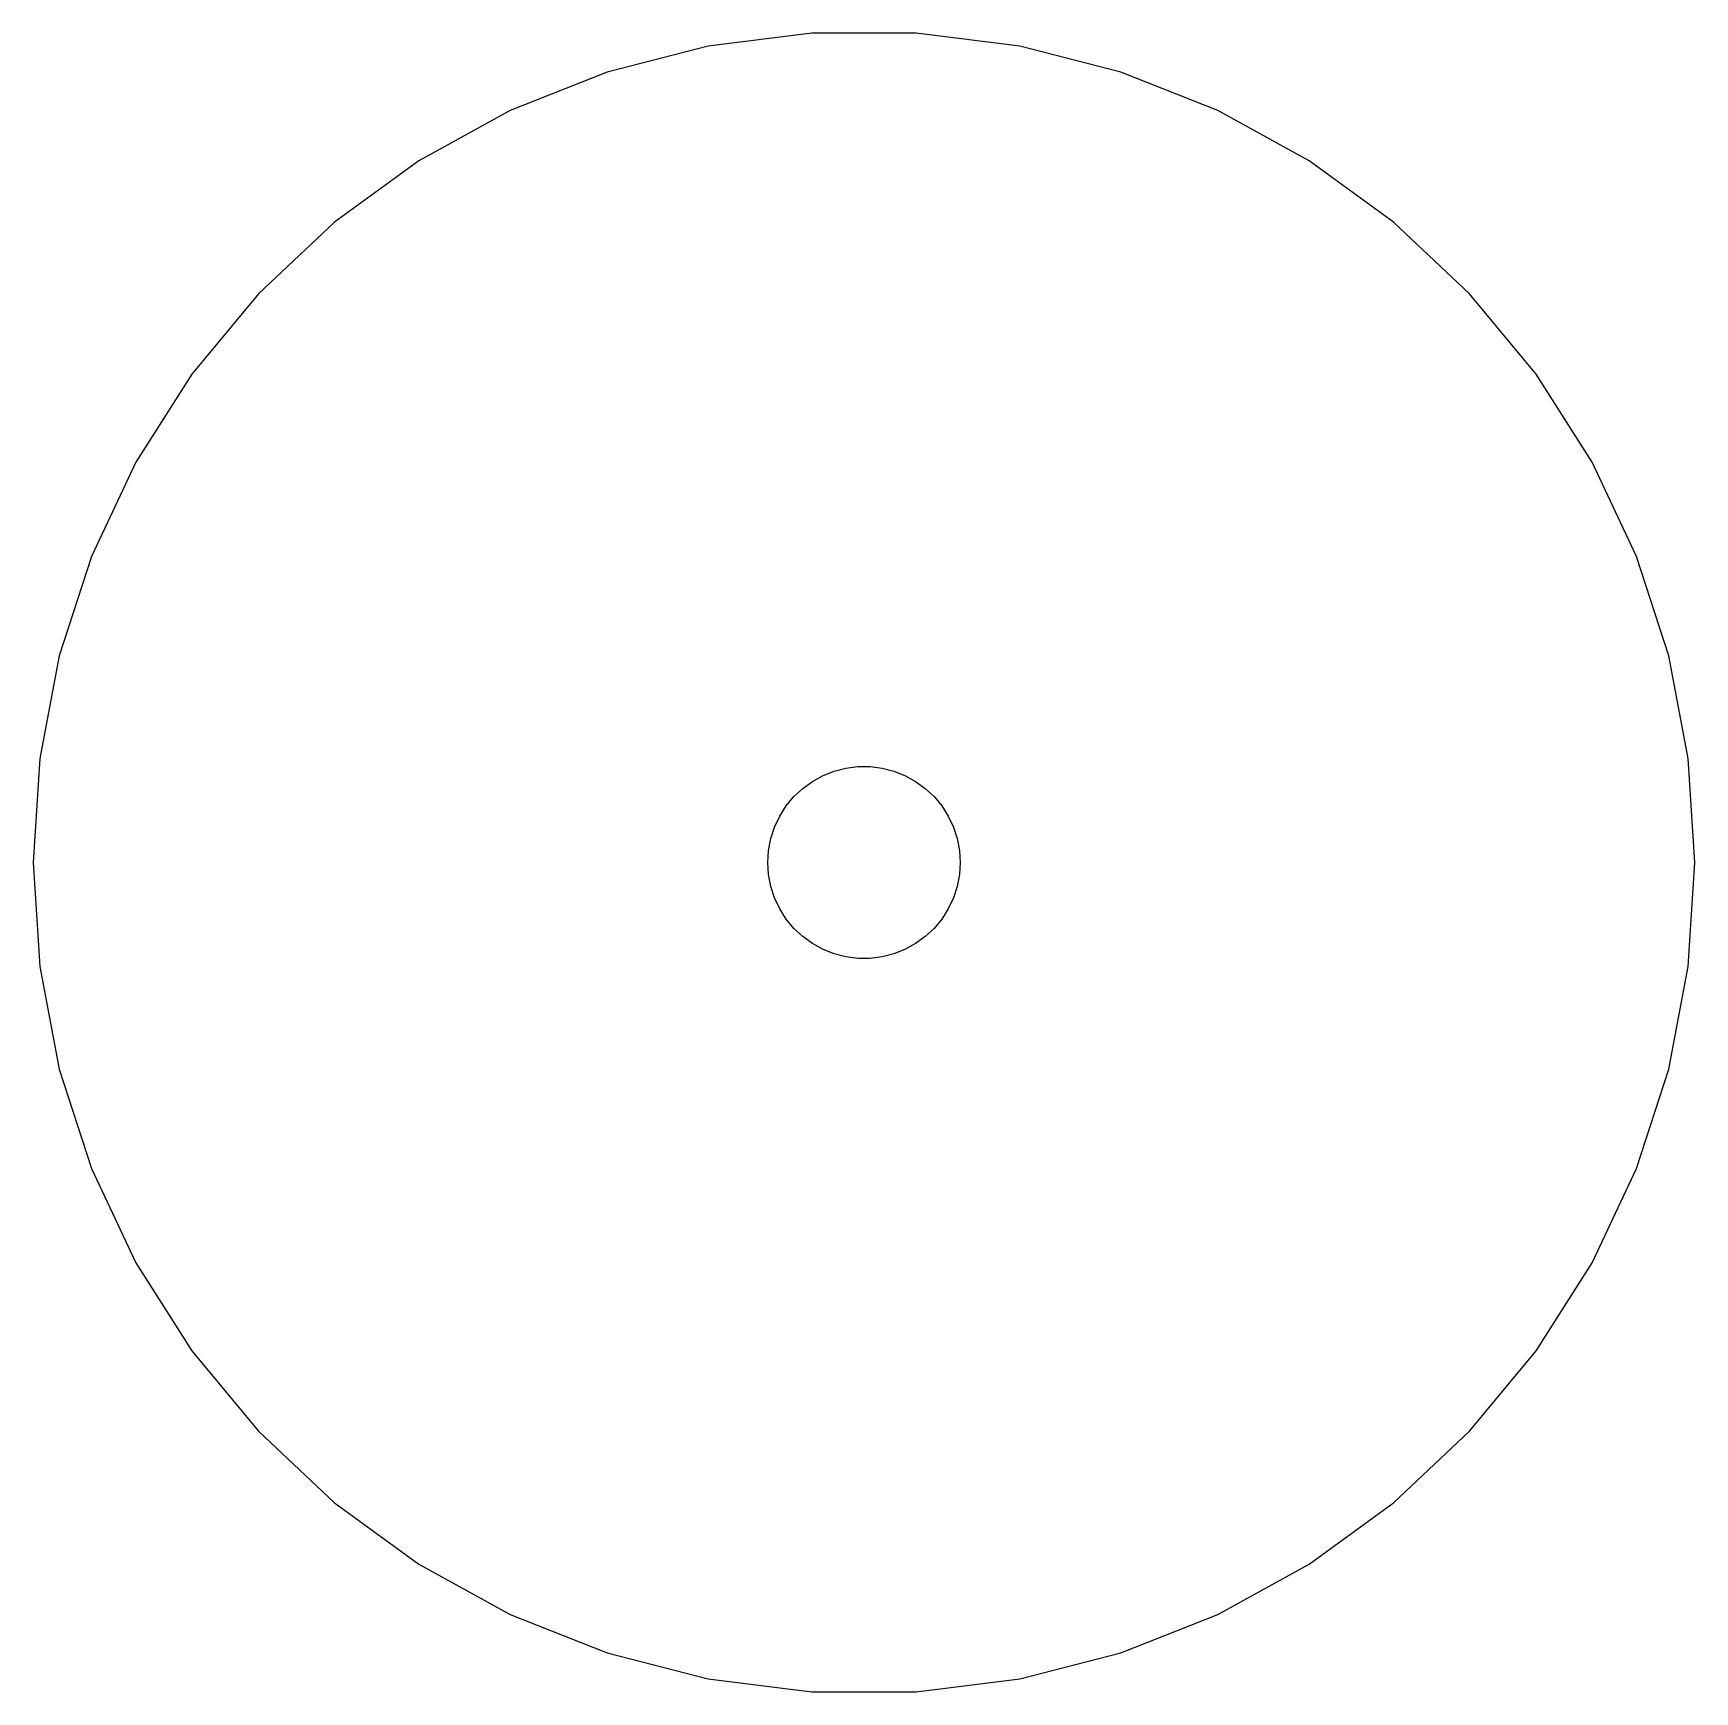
# Model space of a CAD drawing. Header units: metres. Extents: x -9 to 9, y 101 to 227.
# Drawn here: x -8.64 to 8.64, y 101.37 to 118.63 of the extents above.
import ezdxf

# ---------------------------------------------------------------- set-up
doc = ezdxf.new("R2010")
doc.units = ezdxf.units.M

msp = doc.modelspace()

# ---------------------------------------------------------------- linework, layer by layer
for p, q in [((-0.542709, 118.626), (-1.61958, 118.49)), ((0.542709, 118.626), (-0.542709, 118.626)), ((1.61958, 118.49), (0.542709, 118.626)), ((-1.61958, 118.49), (-2.67093, 118.22)), ((2.67093, 118.22), (1.61958, 118.49)), ((-2.67093, 118.22), (-3.68013, 117.821)), ((3.68013, 117.821), (2.67093, 118.22)), ((-3.68013, 117.821), (-4.63132, 117.298)), ((4.63132, 117.298), (3.68013, 117.821)), ((-4.63132, 117.298), (-5.50945, 116.66)), ((5.50945, 116.66), (4.63132, 117.298)), ((-5.50945, 116.66), (-6.30069, 115.917)), ((6.30069, 115.917), (5.50945, 116.66)), ((-6.30069, 115.917), (-6.99258, 115.08)), ((6.99258, 115.08), (6.30069, 115.917)), ((-6.99258, 115.08), (-7.57419, 114.164)), ((7.57419, 114.164), (6.99258, 115.08)), ((-7.57419, 114.164), (-8.03635, 113.182)), ((8.03635, 113.182), (7.57419, 114.164)), ((-8.03635, 113.182), (-8.37177, 112.149)), ((8.37177, 112.149), (8.03635, 113.182)), ((-8.37177, 112.149), (-8.57515, 111.083)), ((8.57515, 111.083), (8.37177, 112.149)), ((-8.57515, 111.083), (-8.64331, 110)), ((-0.309006, 110.951), (-0.187378, 110.982)), ((-0.187378, 110.982), (-0.06279, 110.998)), ((-0.06279, 110.998), (0.06279, 110.998)), ((0.06279, 110.998), (0.187378, 110.982)), ((0.187378, 110.982), (0.309006, 110.951)), ((8.64331, 110), (8.57515, 111.083)), ((-0.637421, 110.771), (-0.535812, 110.844)), ((-0.535812, 110.844), (-0.425766, 110.905)), ((-0.425766, 110.905), (-0.309006, 110.951)), ((0.309006, 110.951), (0.425766, 110.905)), ((0.425766, 110.905), (0.535812, 110.844)), ((0.535812, 110.844), (0.637421, 110.771)), ((-0.809006, 110.588), (-0.728958, 110.685)), ((-0.728958, 110.685), (-0.637421, 110.771)), ((0.637421, 110.771), (0.728958, 110.685)), ((0.728958, 110.685), (0.809006, 110.588)), ((-0.929764, 110.368), (-0.876297, 110.482)), ((-0.876297, 110.482), (-0.809006, 110.588)), ((0.809006, 110.588), (0.876297, 110.482)), ((0.876297, 110.482), (0.929764, 110.368)), ((-0.968582, 110.249), (-0.929764, 110.368)), ((0.929764, 110.368), (0.968582, 110.249)), ((-1, 110), (-0.992111, 110.125)), ((-0.992111, 110.125), (-0.968582, 110.249)), ((0.968582, 110.249), (0.992111, 110.125)), ((0.992111, 110.125), (1, 110)), ((-8.64331, 110), (-8.57515, 108.917)), ((-0.992111, 109.875), (-1, 110)), ((1, 110), (0.992111, 109.875)), ((8.57515, 108.917), (8.64331, 110)), ((-0.968582, 109.751), (-0.992111, 109.875)), ((0.992111, 109.875), (0.968582, 109.751)), ((-0.929764, 109.632), (-0.968582, 109.751)), ((-0.876297, 109.518), (-0.929764, 109.632)), ((0.929764, 109.632), (0.876297, 109.518)), ((0.968582, 109.751), (0.929764, 109.632)), ((-0.809006, 109.412), (-0.876297, 109.518)), ((0.876297, 109.518), (0.809006, 109.412)), ((-0.728958, 109.315), (-0.809006, 109.412)), ((-0.637421, 109.229), (-0.728958, 109.315)), ((0.728958, 109.315), (0.637421, 109.229)), ((0.809006, 109.412), (0.728958, 109.315)), ((-0.535812, 109.156), (-0.637421, 109.229)), ((-0.425766, 109.095), (-0.535812, 109.156)), ((-0.309006, 109.049), (-0.425766, 109.095)), ((0.425766, 109.095), (0.309006, 109.049)), ((0.535812, 109.156), (0.425766, 109.095)), ((0.637421, 109.229), (0.535812, 109.156)), ((-8.57515, 108.917), (-8.37177, 107.851)), ((-0.187378, 109.018), (-0.309006, 109.049)), ((-0.06279, 109.002), (-0.187378, 109.018)), ((0.06279, 109.002), (-0.06279, 109.002)), ((0.187378, 109.018), (0.06279, 109.002)), ((0.309006, 109.049), (0.187378, 109.018)), ((8.37177, 107.851), (8.57515, 108.917)), ((-8.37177, 107.851), (-8.03635, 106.818)), ((8.03635, 106.818), (8.37177, 107.851)), ((-8.03635, 106.818), (-7.57419, 105.836)), ((7.57419, 105.836), (8.03635, 106.818)), ((-7.57419, 105.836), (-6.99258, 104.92)), ((6.99258, 104.92), (7.57419, 105.836)), ((-6.99258, 104.92), (-6.30069, 104.083)), ((6.30069, 104.083), (6.99258, 104.92)), ((-6.30069, 104.083), (-5.50945, 103.34)), ((5.50945, 103.34), (6.30069, 104.083)), ((-5.50945, 103.34), (-4.63132, 102.702)), ((4.63132, 102.702), (5.50945, 103.34)), ((-4.63132, 102.702), (-3.68013, 102.179)), ((3.68013, 102.179), (4.63132, 102.702)), ((-3.68013, 102.179), (-2.67093, 101.78)), ((2.67093, 101.78), (3.68013, 102.179)), ((-2.67093, 101.78), (-1.61958, 101.51)), ((1.61958, 101.51), (2.67093, 101.78)), ((-1.61958, 101.51), (-0.542709, 101.374)), ((0.542709, 101.374), (1.61958, 101.51)), ((-0.542709, 101.374), (0.542709, 101.374))]:
    msp.add_line(p, q)

doc.saveas('drawing.dxf')
